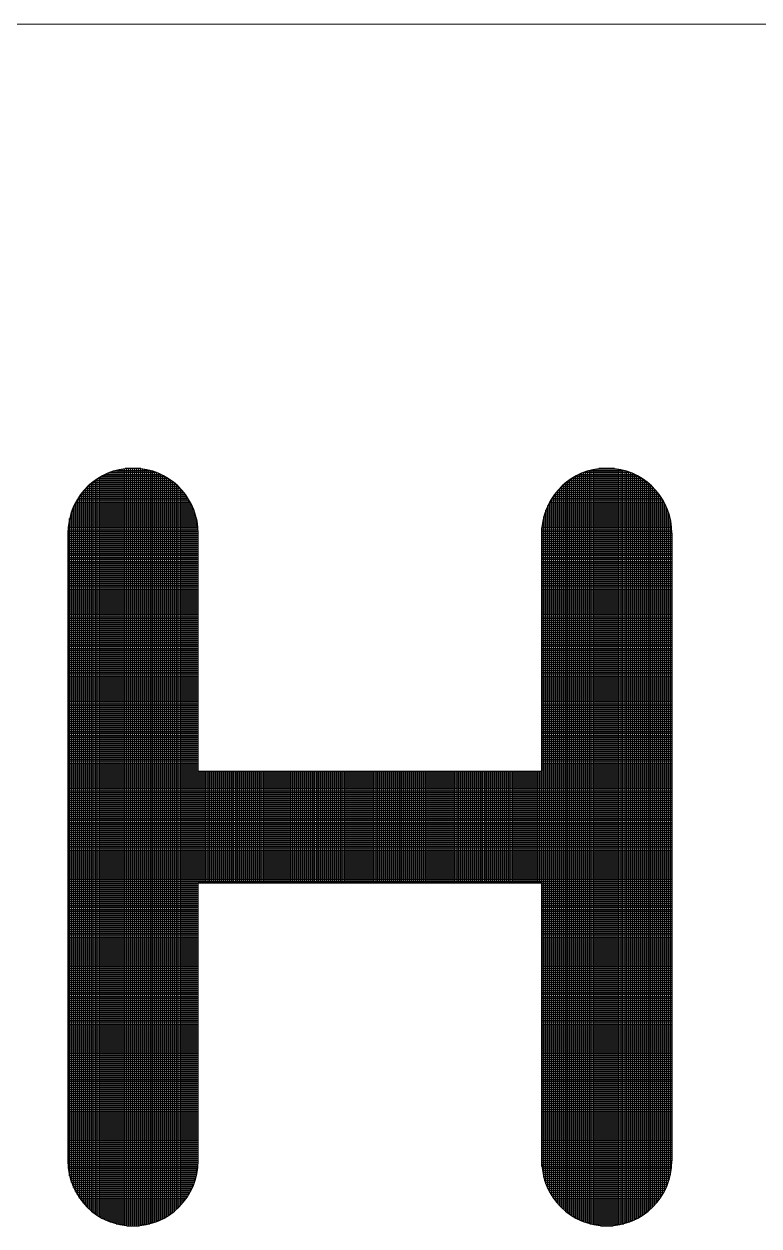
# Model space of a CAD drawing. Header units: inches. Extents: x 1027 to 1868, y 0 to 594.
# Drawn here: x 1709.08 to 1715.54, y 99.49 to 110.04 of the extents above; entities that cross this region are included whole.
import ezdxf

# ---------------------------------------------------------------- set-up
doc = ezdxf.new("R2010")
doc.units = ezdxf.units.IN
doc.header["$MEASUREMENT"] = 0
doc.layers.add('BG 0 -1', color=7, linetype='Continuous')
doc.layers.add('BG ÇÑ±¹Áö¿ª³\xad¹æ±â¼úÁÖ½ÄÈ¸»ç CI', color=7, linetype='Continuous')

msp = doc.modelspace()

# ---------------------------------------------------------------- linework, layer by layer
at = {"layer": 'BG 0 -1', "color": 7, "linetype": 'Continuous', "lineweight": 9}
msp.add_line((1693.637, 110.04), (1842.905, 110.04), dxfattribs=at)
at = {"layer": 'BG ÇÑ±¹Áö¿ª³\xad¹æ±â¼úÁÖ½ÄÈ¸»ç CI', "color": 242, "linetype": 'Continuous', "lineweight": 25, "true_color": 0xd51c29}
for p, q in [((1709.798, 99.54), (1709.798, 106.085)), ((1709.8, 106.086), (1710.284, 106.086)), ((1709.815, 99.532), (1709.815, 106.093)), ((1709.832, 99.525), (1709.832, 106.1)), ((1709.842, 106.104), (1710.242, 106.104)), ((1709.85, 99.519), (1709.85, 106.107)), ((1709.867, 99.513), (1709.867, 106.113)), ((1709.884, 99.508), (1709.884, 106.118)), ((1709.897, 106.121), (1710.187, 106.121)), ((1709.902, 99.503), (1709.902, 106.123)), ((1709.919, 99.499), (1709.919, 106.127)), ((1709.937, 99.495), (1709.937, 106.13)), ((1709.954, 99.492), (1709.954, 106.133)), ((1709.971, 99.49), (1709.971, 106.136)), ((1710.111, 106.136), (1709.973, 106.136)), ((1709.989, 99.488), (1709.989, 106.136)), ((1710.006, 99.487), (1710.006, 106.136)), ((1710.023, 99.486), (1710.023, 106.136)), ((1710.041, 99.485), (1710.041, 106.136)), ((1710.058, 99.486), (1710.058, 106.136)), ((1710.075, 99.486), (1710.075, 106.136)), ((1710.093, 99.488), (1710.093, 106.136)), ((1710.11, 99.49), (1710.11, 106.136)), ((1710.128, 99.492), (1710.128, 106.134)), ((1710.145, 99.495), (1710.145, 106.131)), ((1710.162, 99.498), (1710.162, 106.127)), ((1710.18, 99.502), (1710.18, 106.123)), ((1710.197, 99.507), (1710.197, 106.119)), ((1710.214, 99.512), (1710.214, 106.113)), ((1710.232, 99.518), (1710.232, 106.108)), ((1710.249, 99.524), (1710.249, 106.101)), ((1710.267, 99.531), (1710.267, 106.094)), ((1710.284, 99.539), (1710.284, 106.086)), ((1710.301, 99.548), (1710.301, 106.078)), ((1713.948, 99.547), (1713.948, 106.079)), ((1713.964, 106.086), (1714.447, 106.086)), ((1713.965, 99.538), (1713.965, 106.087)), ((1713.983, 99.531), (1713.983, 106.095)), ((1714, 99.524), (1714, 106.102)), ((1714.005, 106.104), (1714.405, 106.104)), ((1714.017, 99.517), (1714.017, 106.108)), ((1714.035, 99.512), (1714.035, 106.114)), ((1714.052, 99.506), (1714.052, 106.119)), ((1714.06, 106.121), (1714.351, 106.121)), ((1714.069, 99.502), (1714.069, 106.124)), ((1714.087, 99.498), (1714.087, 106.128)), ((1714.104, 99.495), (1714.104, 106.131)), ((1714.121, 99.492), (1714.121, 106.134)), ((1714.274, 106.136), (1714.136, 106.136)), ((1714.139, 99.489), (1714.139, 106.136)), ((1714.156, 99.488), (1714.156, 106.136)), ((1714.174, 99.486), (1714.174, 106.136)), ((1714.191, 99.486), (1714.191, 106.136)), ((1714.208, 99.485), (1714.208, 106.136)), ((1714.226, 99.486), (1714.226, 106.136)), ((1714.243, 99.487), (1714.243, 106.136)), ((1714.26, 99.488), (1714.26, 106.136)), ((1714.278, 99.49), (1714.278, 106.135)), ((1714.295, 99.493), (1714.295, 106.133)), ((1714.312, 99.496), (1714.312, 106.13)), ((1714.33, 99.499), (1714.33, 106.126)), ((1714.347, 99.503), (1714.347, 106.122)), ((1714.365, 99.508), (1714.365, 106.117)), ((1714.382, 99.513), (1714.382, 106.112)), ((1714.399, 99.519), (1714.399, 106.106)), ((1714.417, 99.526), (1714.417, 106.1)), ((1714.434, 99.533), (1714.434, 106.092)), ((1714.451, 99.541), (1714.451, 106.084)), ((1709.641, 99.649), (1709.641, 105.976)), ((1709.648, 105.982), (1710.436, 105.982)), ((1709.659, 99.633), (1709.659, 105.993)), ((1709.667, 106), (1710.417, 106)), ((1709.676, 99.618), (1709.676, 106.008)), ((1709.688, 106.017), (1710.396, 106.017)), ((1709.693, 99.604), (1709.693, 106.022)), ((1709.711, 106.034), (1710.373, 106.034)), ((1709.711, 99.591), (1709.711, 106.034)), ((1709.728, 99.579), (1709.728, 106.046)), ((1709.737, 106.052), (1710.347, 106.052)), ((1709.746, 99.568), (1709.746, 106.057)), ((1709.763, 99.558), (1709.763, 106.067)), ((1709.766, 106.069), (1710.318, 106.069)), ((1709.78, 99.549), (1709.78, 106.077)), ((1710.319, 99.557), (1710.319, 106.069)), ((1710.336, 99.567), (1710.336, 106.059)), ((1710.353, 99.578), (1710.353, 106.048)), ((1710.371, 99.589), (1710.371, 106.036)), ((1710.388, 99.602), (1710.388, 106.023)), ((1710.405, 99.616), (1710.405, 106.01)), ((1710.423, 99.631), (1710.423, 105.995)), ((1710.44, 99.647), (1710.44, 105.979)), ((1713.809, 99.645), (1713.809, 105.98)), ((1713.811, 105.982), (1714.6, 105.982)), ((1713.826, 99.629), (1713.826, 105.996)), ((1713.83, 106), (1714.581, 106)), ((1713.844, 99.614), (1713.844, 106.011)), ((1713.851, 106.017), (1714.56, 106.017)), ((1713.861, 99.601), (1713.861, 106.025)), ((1713.874, 106.034), (1714.536, 106.034)), ((1713.878, 99.588), (1713.878, 106.037)), ((1713.896, 99.576), (1713.896, 106.049)), ((1713.9, 106.052), (1714.511, 106.052)), ((1713.913, 99.566), (1713.913, 106.06)), ((1713.93, 99.556), (1713.93, 106.07)), ((1713.93, 106.069), (1714.481, 106.069)), ((1714.469, 99.55), (1714.469, 106.076)), ((1714.486, 99.559), (1714.486, 106.066)), ((1714.503, 99.569), (1714.503, 106.056)), ((1714.521, 99.58), (1714.521, 106.045)), ((1714.538, 99.592), (1714.538, 106.033)), ((1714.556, 99.605), (1714.556, 106.02)), ((1714.573, 99.619), (1714.573, 106.006)), ((1714.59, 99.634), (1714.59, 105.991)), ((1714.608, 99.651), (1714.608, 105.975)), ((1709.555, 99.758), (1709.555, 105.867)), ((1709.561, 105.878), (1710.523, 105.878)), ((1709.572, 99.731), (1709.572, 105.894)), ((1709.573, 105.895), (1710.511, 105.895)), ((1709.586, 105.913), (1710.498, 105.913)), ((1709.589, 99.708), (1709.589, 105.918)), ((1709.599, 105.93), (1710.485, 105.93)), ((1709.607, 99.686), (1709.607, 105.939)), ((1709.614, 105.948), (1710.47, 105.948)), ((1709.624, 99.667), (1709.624, 105.959)), ((1709.63, 105.965), (1710.454, 105.965)), ((1710.458, 99.664), (1710.458, 105.961)), ((1710.475, 99.683), (1710.475, 105.942)), ((1710.492, 99.705), (1710.492, 105.921)), ((1710.51, 99.728), (1710.51, 105.898)), ((1710.527, 99.754), (1710.527, 105.871)), ((1713.722, 99.751), (1713.722, 105.874)), ((1713.725, 105.878), (1714.686, 105.878)), ((1713.736, 105.895), (1714.674, 105.895)), ((1713.739, 99.725), (1713.739, 105.9)), ((1713.749, 105.913), (1714.662, 105.913)), ((1713.757, 99.702), (1713.757, 105.923)), ((1713.763, 105.93), (1714.648, 105.93)), ((1713.774, 99.682), (1713.774, 105.944)), ((1713.777, 105.948), (1714.633, 105.948)), ((1713.791, 99.662), (1713.791, 105.963)), ((1713.793, 105.965), (1714.617, 105.965)), ((1714.625, 99.669), (1714.625, 105.957)), ((1714.642, 99.688), (1714.642, 105.937)), ((1714.66, 99.71), (1714.66, 105.916)), ((1714.677, 99.734), (1714.677, 105.892)), ((1709.508, 105.774), (1710.576, 105.774)), ((1709.515, 105.791), (1710.569, 105.791)), ((1709.52, 99.824), (1709.52, 105.802)), ((1709.523, 105.809), (1710.561, 105.809)), ((1709.531, 105.826), (1710.553, 105.826)), ((1709.537, 99.788), (1709.537, 105.837)), ((1709.541, 105.843), (1710.543, 105.843)), ((1709.55, 105.861), (1710.534, 105.861)), ((1710.544, 99.784), (1710.544, 105.842)), ((1710.562, 99.818), (1710.562, 105.807)), ((1710.579, 99.86), (1710.579, 105.765)), ((1713.67, 99.856), (1713.67, 105.77)), ((1713.672, 105.774), (1714.739, 105.774)), ((1713.679, 105.791), (1714.732, 105.791)), ((1713.686, 105.809), (1714.724, 105.809)), ((1713.687, 99.815), (1713.687, 105.811)), ((1713.695, 105.826), (1714.716, 105.826)), ((1713.704, 105.843), (1714.707, 105.843)), ((1713.705, 99.781), (1713.705, 105.845)), ((1713.714, 105.861), (1714.697, 105.861)), ((1714.694, 99.761), (1714.694, 105.865)), ((1714.712, 99.791), (1714.712, 105.834)), ((1714.729, 99.827), (1714.729, 105.798)), ((1709.479, 105.67), (1710.605, 105.67)), ((1709.482, 105.687), (1710.602, 105.687)), ((1709.485, 99.926), (1709.485, 105.699)), ((1709.486, 105.704), (1710.598, 105.704)), ((1709.491, 105.722), (1710.593, 105.722)), ((1709.496, 105.739), (1710.588, 105.739)), ((1709.502, 99.867), (1709.502, 105.758)), ((1709.502, 105.757), (1710.582, 105.757)), ((1710.596, 99.916), (1710.596, 105.709)), ((1713.642, 105.67), (1714.768, 105.67)), ((1713.646, 105.687), (1714.765, 105.687)), ((1713.65, 105.704), (1714.761, 105.704)), ((1713.653, 99.91), (1713.653, 105.716)), ((1713.654, 105.722), (1714.756, 105.722)), ((1713.659, 105.739), (1714.751, 105.739)), ((1713.665, 105.757), (1714.745, 105.757)), ((1714.747, 99.872), (1714.747, 105.754)), ((1714.764, 99.934), (1714.764, 105.692)), ((1709.47, 105.583), (1710.614, 105.583)), ((1709.47, 105.568), (1709.47, 100.058)), ((1709.47, 105.566), (1710.614, 105.566)), ((1709.471, 105.6), (1710.613, 105.6)), ((1709.472, 105.618), (1710.612, 105.618)), ((1709.474, 105.635), (1710.61, 105.635)), ((1709.476, 105.652), (1710.608, 105.652)), ((1710.614, 100.036), (1710.614, 105.59)), ((1710.614, 103.475), (1710.614, 105.568)), ((1713.633, 105.583), (1714.777, 105.583)), ((1713.633, 105.568), (1713.633, 103.475)), ((1713.633, 105.566), (1714.778, 105.566)), ((1713.634, 105.6), (1714.777, 105.6)), ((1713.635, 105.618), (1714.775, 105.618)), ((1713.635, 100.008), (1713.635, 105.617)), ((1713.637, 105.635), (1714.774, 105.635)), ((1713.639, 105.652), (1714.771, 105.652)), ((1714.778, 100.058), (1714.778, 105.568)), ((1709.47, 105.548), (1710.614, 105.548)), ((1709.47, 105.531), (1710.614, 105.531)), ((1709.47, 105.513), (1710.614, 105.513)), ((1709.47, 105.496), (1710.614, 105.496)), ((1709.47, 105.479), (1710.614, 105.479)), ((1709.47, 105.461), (1710.614, 105.461)), ((1709.47, 105.444), (1710.614, 105.444)), ((1713.633, 105.548), (1714.778, 105.548)), ((1713.633, 105.531), (1714.778, 105.531)), ((1713.633, 105.513), (1714.778, 105.513)), ((1713.633, 105.496), (1714.778, 105.496)), ((1713.633, 105.479), (1714.778, 105.479)), ((1713.633, 105.461), (1714.778, 105.461)), ((1713.633, 105.444), (1714.778, 105.444)), ((1709.47, 105.427), (1710.614, 105.427)), ((1709.47, 105.409), (1710.614, 105.409)), ((1709.47, 105.392), (1710.614, 105.392)), ((1709.47, 105.375), (1710.614, 105.375)), ((1709.47, 105.357), (1710.614, 105.357)), ((1709.47, 105.34), (1710.614, 105.34)), ((1713.633, 105.427), (1714.778, 105.427)), ((1713.633, 105.409), (1714.778, 105.409)), ((1713.633, 105.392), (1714.778, 105.392)), ((1713.633, 105.375), (1714.778, 105.375)), ((1713.633, 105.357), (1714.778, 105.357)), ((1713.633, 105.34), (1714.778, 105.34)), ((1709.47, 105.322), (1710.614, 105.322)), ((1709.47, 105.305), (1710.614, 105.305)), ((1709.47, 105.288), (1710.614, 105.288)), ((1709.47, 105.27), (1710.614, 105.27)), ((1709.47, 105.253), (1710.614, 105.253)), ((1709.47, 105.236), (1710.614, 105.236)), ((1713.633, 105.322), (1714.778, 105.322)), ((1713.633, 105.305), (1714.778, 105.305)), ((1713.633, 105.288), (1714.778, 105.288)), ((1713.633, 105.27), (1714.778, 105.27)), ((1713.633, 105.253), (1714.778, 105.253)), ((1713.633, 105.236), (1714.778, 105.236)), ((1709.47, 105.218), (1710.614, 105.218)), ((1709.47, 105.201), (1710.614, 105.201)), ((1709.47, 105.184), (1710.614, 105.184)), ((1709.47, 105.166), (1710.614, 105.166)), ((1709.47, 105.149), (1710.614, 105.149)), ((1709.47, 105.131), (1710.614, 105.131)), ((1713.633, 105.218), (1714.778, 105.218)), ((1713.633, 105.201), (1714.778, 105.201)), ((1713.633, 105.184), (1714.778, 105.184)), ((1713.633, 105.166), (1714.778, 105.166)), ((1713.633, 105.149), (1714.778, 105.149)), ((1713.633, 105.131), (1714.778, 105.131)), ((1709.47, 105.114), (1710.614, 105.114)), ((1709.47, 105.097), (1710.614, 105.097)), ((1709.47, 105.079), (1710.614, 105.079)), ((1709.47, 105.062), (1710.614, 105.062)), ((1709.47, 105.045), (1710.614, 105.045)), ((1709.47, 105.027), (1710.614, 105.027)), ((1713.633, 105.114), (1714.778, 105.114)), ((1713.633, 105.097), (1714.778, 105.097)), ((1713.633, 105.079), (1714.778, 105.079)), ((1713.633, 105.062), (1714.778, 105.062)), ((1713.633, 105.045), (1714.778, 105.045)), ((1713.633, 105.027), (1714.778, 105.027)), ((1709.47, 105.01), (1710.614, 105.01)), ((1709.47, 104.993), (1710.614, 104.993)), ((1709.47, 104.975), (1710.614, 104.975)), ((1709.47, 104.958), (1710.614, 104.958)), ((1709.47, 104.94), (1710.614, 104.94)), ((1709.47, 104.923), (1710.614, 104.923)), ((1713.633, 105.01), (1714.778, 105.01)), ((1713.633, 104.993), (1714.778, 104.993)), ((1713.633, 104.975), (1714.778, 104.975)), ((1713.633, 104.958), (1714.778, 104.958)), ((1713.633, 104.94), (1714.778, 104.94)), ((1713.633, 104.923), (1714.778, 104.923)), ((1709.47, 104.906), (1710.614, 104.906)), ((1709.47, 104.888), (1710.614, 104.888)), ((1709.47, 104.871), (1710.614, 104.871)), ((1709.47, 104.854), (1710.614, 104.854)), ((1709.47, 104.836), (1710.614, 104.836)), ((1709.47, 104.819), (1710.614, 104.819)), ((1713.633, 104.906), (1714.778, 104.906)), ((1713.633, 104.888), (1714.778, 104.888)), ((1713.633, 104.871), (1714.778, 104.871)), ((1713.633, 104.854), (1714.778, 104.854)), ((1713.633, 104.836), (1714.778, 104.836)), ((1713.633, 104.819), (1714.778, 104.819)), ((1709.47, 104.801), (1710.614, 104.801)), ((1709.47, 104.784), (1710.614, 104.784)), ((1709.47, 104.767), (1710.614, 104.767)), ((1709.47, 104.749), (1710.614, 104.749)), ((1709.47, 104.732), (1710.614, 104.732)), ((1709.47, 104.715), (1710.614, 104.715)), ((1713.633, 104.801), (1714.778, 104.801)), ((1713.633, 104.784), (1714.778, 104.784)), ((1713.633, 104.767), (1714.778, 104.767)), ((1713.633, 104.749), (1714.778, 104.749)), ((1713.633, 104.732), (1714.778, 104.732)), ((1713.633, 104.715), (1714.778, 104.715)), ((1709.47, 104.697), (1710.614, 104.697)), ((1709.47, 104.68), (1710.614, 104.68)), ((1709.47, 104.663), (1710.614, 104.663)), ((1709.47, 104.645), (1710.614, 104.645)), ((1709.47, 104.628), (1710.614, 104.628)), ((1709.47, 104.61), (1710.614, 104.61)), ((1713.633, 104.697), (1714.778, 104.697)), ((1713.633, 104.68), (1714.778, 104.68)), ((1713.633, 104.663), (1714.778, 104.663)), ((1713.633, 104.645), (1714.778, 104.645)), ((1713.633, 104.628), (1714.778, 104.628)), ((1713.633, 104.61), (1714.778, 104.61)), ((1709.47, 104.593), (1710.614, 104.593)), ((1709.47, 104.576), (1710.614, 104.576)), ((1709.47, 104.558), (1710.614, 104.558)), ((1709.47, 104.541), (1710.614, 104.541)), ((1709.47, 104.524), (1710.614, 104.524)), ((1709.47, 104.506), (1710.614, 104.506)), ((1713.633, 104.593), (1714.778, 104.593)), ((1713.633, 104.576), (1714.778, 104.576)), ((1713.633, 104.558), (1714.778, 104.558)), ((1713.633, 104.541), (1714.778, 104.541)), ((1713.633, 104.524), (1714.778, 104.524)), ((1713.633, 104.506), (1714.778, 104.506)), ((1709.47, 104.489), (1710.614, 104.489)), ((1709.47, 104.472), (1710.614, 104.472)), ((1709.47, 104.454), (1710.614, 104.454)), ((1709.47, 104.437), (1710.614, 104.437)), ((1709.47, 104.419), (1710.614, 104.419)), ((1709.47, 104.402), (1710.614, 104.402)), ((1713.633, 104.489), (1714.778, 104.489)), ((1713.633, 104.472), (1714.778, 104.472)), ((1713.633, 104.454), (1714.778, 104.454)), ((1713.633, 104.437), (1714.778, 104.437)), ((1713.633, 104.419), (1714.778, 104.419)), ((1713.633, 104.402), (1714.778, 104.402)), ((1709.47, 104.385), (1710.614, 104.385)), ((1709.47, 104.367), (1710.614, 104.367)), ((1709.47, 104.35), (1710.614, 104.35)), ((1709.47, 104.333), (1710.614, 104.333)), ((1709.47, 104.315), (1710.614, 104.315)), ((1709.47, 104.298), (1710.614, 104.298)), ((1713.633, 104.385), (1714.778, 104.385)), ((1713.633, 104.367), (1714.778, 104.367)), ((1713.633, 104.35), (1714.778, 104.35)), ((1713.633, 104.333), (1714.778, 104.333)), ((1713.633, 104.315), (1714.778, 104.315)), ((1713.633, 104.298), (1714.778, 104.298)), ((1709.47, 104.281), (1710.614, 104.281)), ((1709.47, 104.263), (1710.614, 104.263)), ((1709.47, 104.246), (1710.614, 104.246)), ((1709.47, 104.228), (1710.614, 104.228)), ((1709.47, 104.211), (1710.614, 104.211)), ((1709.47, 104.194), (1710.614, 104.194)), ((1713.633, 104.281), (1714.778, 104.281)), ((1713.633, 104.263), (1714.778, 104.263)), ((1713.633, 104.246), (1714.778, 104.246)), ((1713.633, 104.228), (1714.778, 104.228)), ((1713.633, 104.211), (1714.778, 104.211)), ((1713.633, 104.194), (1714.778, 104.194)), ((1709.47, 104.176), (1710.614, 104.176)), ((1709.47, 104.159), (1710.614, 104.159)), ((1709.47, 104.142), (1710.614, 104.142)), ((1709.47, 104.124), (1710.614, 104.124)), ((1709.47, 104.107), (1710.614, 104.107)), ((1709.47, 104.09), (1710.614, 104.09)), ((1709.47, 104.072), (1710.614, 104.072)), ((1713.633, 104.176), (1714.778, 104.176)), ((1713.633, 104.159), (1714.778, 104.159)), ((1713.633, 104.142), (1714.778, 104.142)), ((1713.633, 104.124), (1714.778, 104.124)), ((1713.633, 104.107), (1714.778, 104.107)), ((1713.633, 104.09), (1714.778, 104.09)), ((1713.633, 104.072), (1714.778, 104.072)), ((1709.47, 104.055), (1710.614, 104.055)), ((1709.47, 104.037), (1710.614, 104.037)), ((1709.47, 104.02), (1710.614, 104.02)), ((1709.47, 104.003), (1710.614, 104.003)), ((1709.47, 103.985), (1710.614, 103.985)), ((1709.47, 103.968), (1710.614, 103.968)), ((1713.633, 104.055), (1714.778, 104.055)), ((1713.633, 104.037), (1714.778, 104.037)), ((1713.633, 104.02), (1714.778, 104.02)), ((1713.633, 104.003), (1714.778, 104.003)), ((1713.633, 103.985), (1714.778, 103.985)), ((1713.633, 103.968), (1714.778, 103.968)), ((1709.47, 103.951), (1710.614, 103.951)), ((1709.47, 103.933), (1710.614, 103.933)), ((1709.47, 103.916), (1710.614, 103.916)), ((1709.47, 103.899), (1710.614, 103.899)), ((1709.47, 103.881), (1710.614, 103.881)), ((1709.47, 103.864), (1710.614, 103.864)), ((1713.633, 103.951), (1714.778, 103.951)), ((1713.633, 103.933), (1714.778, 103.933)), ((1713.633, 103.916), (1714.778, 103.916)), ((1713.633, 103.899), (1714.778, 103.899)), ((1713.633, 103.881), (1714.778, 103.881)), ((1713.633, 103.864), (1714.778, 103.864)), ((1709.47, 103.846), (1710.614, 103.846)), ((1709.47, 103.829), (1710.614, 103.829)), ((1709.47, 103.812), (1710.614, 103.812)), ((1709.47, 103.794), (1710.614, 103.794)), ((1709.47, 103.777), (1710.614, 103.777)), ((1709.47, 103.76), (1710.614, 103.76)), ((1713.633, 103.846), (1714.778, 103.846)), ((1713.633, 103.829), (1714.778, 103.829)), ((1713.633, 103.812), (1714.778, 103.812)), ((1713.633, 103.794), (1714.778, 103.794)), ((1713.633, 103.777), (1714.778, 103.777)), ((1713.633, 103.76), (1714.778, 103.76)), ((1709.47, 103.742), (1710.614, 103.742)), ((1709.47, 103.725), (1710.614, 103.725)), ((1709.47, 103.708), (1710.614, 103.708)), ((1709.47, 103.69), (1710.614, 103.69)), ((1709.47, 103.673), (1710.614, 103.673)), ((1709.47, 103.655), (1710.614, 103.655)), ((1713.633, 103.742), (1714.778, 103.742)), ((1713.633, 103.725), (1714.778, 103.725)), ((1713.633, 103.708), (1714.778, 103.708)), ((1713.633, 103.69), (1714.778, 103.69)), ((1713.633, 103.673), (1714.778, 103.673)), ((1713.633, 103.655), (1714.778, 103.655)), ((1709.47, 103.638), (1710.614, 103.638)), ((1709.47, 103.621), (1710.614, 103.621)), ((1709.47, 103.603), (1710.614, 103.603)), ((1709.47, 103.586), (1710.614, 103.586)), ((1709.47, 103.569), (1710.614, 103.569)), ((1709.47, 103.551), (1710.614, 103.551)), ((1713.633, 103.638), (1714.778, 103.638)), ((1713.633, 103.621), (1714.778, 103.621)), ((1713.633, 103.603), (1714.778, 103.603)), ((1713.633, 103.586), (1714.778, 103.586)), ((1713.633, 103.569), (1714.778, 103.569)), ((1713.633, 103.551), (1714.778, 103.551)), ((1709.47, 103.534), (1710.614, 103.534)), ((1709.47, 103.517), (1710.614, 103.517)), ((1709.47, 103.499), (1710.614, 103.499)), ((1709.47, 103.482), (1710.614, 103.482)), ((1709.47, 103.464), (1714.778, 103.464)), ((1709.47, 103.447), (1714.778, 103.447)), ((1713.633, 103.475), (1710.614, 103.475)), ((1710.631, 102.499), (1710.631, 103.475)), ((1710.649, 102.499), (1710.649, 103.475)), ((1710.666, 102.499), (1710.666, 103.475)), ((1710.683, 102.499), (1710.683, 103.475)), ((1710.701, 102.499), (1710.701, 103.475)), ((1710.718, 102.499), (1710.718, 103.475)), ((1710.735, 102.499), (1710.735, 103.475)), ((1710.753, 102.499), (1710.753, 103.475)), ((1710.77, 102.499), (1710.77, 103.475)), ((1710.787, 102.499), (1710.787, 103.475)), ((1710.805, 102.499), (1710.805, 103.475)), ((1710.822, 102.499), (1710.822, 103.475)), ((1710.84, 102.499), (1710.84, 103.475)), ((1710.857, 102.499), (1710.857, 103.475)), ((1710.874, 102.499), (1710.874, 103.475)), ((1710.892, 102.499), (1710.892, 103.475)), ((1710.909, 102.499), (1710.909, 103.475)), ((1710.926, 102.499), (1710.926, 103.475)), ((1710.944, 102.499), (1710.944, 103.475)), ((1710.961, 102.499), (1710.961, 103.475)), ((1710.978, 102.499), (1710.978, 103.475)), ((1710.996, 102.499), (1710.996, 103.475)), ((1711.013, 102.499), (1711.013, 103.475)), ((1711.031, 102.499), (1711.031, 103.475)), ((1711.048, 102.499), (1711.048, 103.475)), ((1711.065, 102.499), (1711.065, 103.475)), ((1711.083, 102.499), (1711.083, 103.475)), ((1711.1, 102.499), (1711.1, 103.475)), ((1711.117, 102.499), (1711.117, 103.475)), ((1711.135, 102.499), (1711.135, 103.475)), ((1711.152, 102.499), (1711.152, 103.475)), ((1711.169, 102.499), (1711.169, 103.475)), ((1711.187, 102.499), (1711.187, 103.475)), ((1711.204, 102.499), (1711.204, 103.475)), ((1711.222, 102.499), (1711.222, 103.475)), ((1711.239, 102.499), (1711.239, 103.475)), ((1711.256, 102.499), (1711.256, 103.475)), ((1711.274, 102.499), (1711.274, 103.475)), ((1711.291, 102.499), (1711.291, 103.475)), ((1711.308, 102.499), (1711.308, 103.475)), ((1711.326, 102.499), (1711.326, 103.475)), ((1711.343, 102.499), (1711.343, 103.475)), ((1711.36, 102.499), (1711.36, 103.475)), ((1711.378, 102.499), (1711.378, 103.475)), ((1711.395, 102.499), (1711.395, 103.475)), ((1711.413, 102.499), (1711.413, 103.475)), ((1711.43, 102.499), (1711.43, 103.475)), ((1711.447, 102.499), (1711.447, 103.475)), ((1711.465, 102.499), (1711.465, 103.475)), ((1711.482, 102.499), (1711.482, 103.475)), ((1711.499, 102.499), (1711.499, 103.475)), ((1711.517, 102.499), (1711.517, 103.475)), ((1711.534, 102.499), (1711.534, 103.475)), ((1711.551, 102.499), (1711.551, 103.475)), ((1711.569, 102.499), (1711.569, 103.475)), ((1711.586, 102.499), (1711.586, 103.475)), ((1711.604, 102.499), (1711.604, 103.475)), ((1711.621, 102.499), (1711.621, 103.475)), ((1711.638, 102.499), (1711.638, 103.475)), ((1711.656, 102.499), (1711.656, 103.475)), ((1711.673, 102.499), (1711.673, 103.475)), ((1711.69, 102.499), (1711.69, 103.475)), ((1711.708, 102.499), (1711.708, 103.475)), ((1711.725, 102.499), (1711.725, 103.475)), ((1711.742, 102.499), (1711.742, 103.475)), ((1711.76, 102.499), (1711.76, 103.475)), ((1711.777, 102.499), (1711.777, 103.475)), ((1711.795, 102.499), (1711.795, 103.475)), ((1711.812, 102.499), (1711.812, 103.475)), ((1711.829, 102.499), (1711.829, 103.475)), ((1711.847, 102.499), (1711.847, 103.475)), ((1711.864, 102.499), (1711.864, 103.475)), ((1711.881, 102.499), (1711.881, 103.475)), ((1711.899, 102.499), (1711.899, 103.475)), ((1711.916, 102.499), (1711.916, 103.475)), ((1711.933, 102.499), (1711.933, 103.475)), ((1711.951, 102.499), (1711.951, 103.475)), ((1711.968, 102.499), (1711.968, 103.475)), ((1711.986, 102.499), (1711.986, 103.475)), ((1712.003, 102.499), (1712.003, 103.475)), ((1712.02, 102.499), (1712.02, 103.475)), ((1712.038, 102.499), (1712.038, 103.475)), ((1712.055, 102.499), (1712.055, 103.475)), ((1712.072, 102.499), (1712.072, 103.475)), ((1712.09, 102.499), (1712.09, 103.475)), ((1712.107, 102.499), (1712.107, 103.475)), ((1712.125, 102.499), (1712.125, 103.475)), ((1712.142, 102.499), (1712.142, 103.475)), ((1712.159, 102.499), (1712.159, 103.475)), ((1712.177, 102.499), (1712.177, 103.475)), ((1712.194, 102.499), (1712.194, 103.475)), ((1712.211, 102.499), (1712.211, 103.475)), ((1712.229, 102.499), (1712.229, 103.475)), ((1712.246, 102.499), (1712.246, 103.475)), ((1712.263, 102.499), (1712.263, 103.475)), ((1712.281, 102.499), (1712.281, 103.475)), ((1712.298, 102.499), (1712.298, 103.475)), ((1712.316, 102.499), (1712.316, 103.475)), ((1712.333, 102.499), (1712.333, 103.475)), ((1712.35, 102.499), (1712.35, 103.475)), ((1712.368, 102.499), (1712.368, 103.475)), ((1712.385, 102.499), (1712.385, 103.475)), ((1712.402, 102.499), (1712.402, 103.475)), ((1712.42, 102.499), (1712.42, 103.475)), ((1712.437, 102.499), (1712.437, 103.475)), ((1712.454, 102.499), (1712.454, 103.475)), ((1712.472, 102.499), (1712.472, 103.475)), ((1712.489, 102.499), (1712.489, 103.475)), ((1712.507, 102.499), (1712.507, 103.475)), ((1712.524, 102.499), (1712.524, 103.475)), ((1712.541, 102.499), (1712.541, 103.475)), ((1712.559, 102.499), (1712.559, 103.475)), ((1712.576, 102.499), (1712.576, 103.475)), ((1712.593, 102.499), (1712.593, 103.475)), ((1712.611, 102.499), (1712.611, 103.475)), ((1712.628, 102.499), (1712.628, 103.475)), ((1712.645, 102.499), (1712.645, 103.475)), ((1712.663, 102.499), (1712.663, 103.475)), ((1712.68, 102.499), (1712.68, 103.475)), ((1712.698, 102.499), (1712.698, 103.475)), ((1712.715, 102.499), (1712.715, 103.475)), ((1712.732, 102.499), (1712.732, 103.475)), ((1712.75, 102.499), (1712.75, 103.475)), ((1712.767, 102.499), (1712.767, 103.475)), ((1712.784, 102.499), (1712.784, 103.475)), ((1712.802, 102.499), (1712.802, 103.475)), ((1712.819, 102.499), (1712.819, 103.475)), ((1712.836, 102.499), (1712.836, 103.475)), ((1712.854, 102.499), (1712.854, 103.475)), ((1712.871, 102.499), (1712.871, 103.475)), ((1712.889, 102.499), (1712.889, 103.475)), ((1712.906, 102.499), (1712.906, 103.475)), ((1712.923, 102.499), (1712.923, 103.475)), ((1712.941, 102.499), (1712.941, 103.475)), ((1712.958, 102.499), (1712.958, 103.475)), ((1712.975, 102.499), (1712.975, 103.475)), ((1712.993, 102.499), (1712.993, 103.475)), ((1713.01, 102.499), (1713.01, 103.475)), ((1713.027, 102.499), (1713.027, 103.475)), ((1713.045, 102.499), (1713.045, 103.475)), ((1713.062, 102.499), (1713.062, 103.475)), ((1713.08, 102.499), (1713.08, 103.475)), ((1713.097, 102.499), (1713.097, 103.475)), ((1713.114, 102.499), (1713.114, 103.475)), ((1713.132, 102.499), (1713.132, 103.475)), ((1713.149, 102.499), (1713.149, 103.475)), ((1713.166, 102.499), (1713.166, 103.475)), ((1713.184, 102.499), (1713.184, 103.475)), ((1713.201, 102.499), (1713.201, 103.475)), ((1713.218, 102.499), (1713.218, 103.475)), ((1713.236, 102.499), (1713.236, 103.475)), ((1713.253, 102.499), (1713.253, 103.475)), ((1713.271, 102.499), (1713.271, 103.475)), ((1713.288, 102.499), (1713.288, 103.475)), ((1713.305, 102.499), (1713.305, 103.475)), ((1713.323, 102.499), (1713.323, 103.475)), ((1713.34, 102.499), (1713.34, 103.475)), ((1713.357, 102.499), (1713.357, 103.475)), ((1713.375, 102.499), (1713.375, 103.475)), ((1713.392, 102.499), (1713.392, 103.475)), ((1713.409, 102.499), (1713.409, 103.475)), ((1713.427, 102.499), (1713.427, 103.475)), ((1713.444, 102.499), (1713.444, 103.475)), ((1713.462, 102.499), (1713.462, 103.475)), ((1713.479, 102.499), (1713.479, 103.475)), ((1713.496, 102.499), (1713.496, 103.475)), ((1713.514, 102.499), (1713.514, 103.475)), ((1713.531, 102.499), (1713.531, 103.475)), ((1713.548, 102.499), (1713.548, 103.475)), ((1713.566, 102.499), (1713.566, 103.475)), ((1713.583, 102.499), (1713.583, 103.475)), ((1713.6, 102.499), (1713.6, 103.475)), ((1713.618, 102.499), (1713.618, 103.475)), ((1713.633, 103.534), (1714.778, 103.534)), ((1713.633, 103.517), (1714.778, 103.517)), ((1713.633, 103.499), (1714.778, 103.499)), ((1713.633, 103.482), (1714.778, 103.482)), ((1709.47, 103.43), (1714.778, 103.43)), ((1709.47, 103.412), (1714.778, 103.412)), ((1709.47, 103.395), (1714.778, 103.395)), ((1709.47, 103.378), (1714.778, 103.378)), ((1709.47, 103.36), (1714.778, 103.36)), ((1709.47, 103.343), (1714.778, 103.343)), ((1709.47, 103.326), (1714.778, 103.326)), ((1709.47, 103.308), (1714.778, 103.308)), ((1709.47, 103.291), (1714.778, 103.291)), ((1709.47, 103.273), (1714.778, 103.273)), ((1709.47, 103.256), (1714.778, 103.256)), ((1709.47, 103.239), (1714.778, 103.239)), ((1709.47, 103.221), (1714.778, 103.221)), ((1709.47, 103.204), (1714.778, 103.204)), ((1709.47, 103.187), (1714.778, 103.187)), ((1709.47, 103.169), (1714.778, 103.169)), ((1709.47, 103.152), (1714.778, 103.152)), ((1709.47, 103.135), (1714.778, 103.135)), ((1709.47, 103.117), (1714.778, 103.117)), ((1709.47, 103.1), (1714.778, 103.1)), ((1709.47, 103.082), (1714.778, 103.082)), ((1709.47, 103.065), (1714.778, 103.065)), ((1709.47, 103.048), (1714.778, 103.048)), ((1709.47, 103.03), (1714.778, 103.03)), ((1709.47, 103.013), (1714.778, 103.013)), ((1709.47, 102.996), (1714.778, 102.996)), ((1709.47, 102.978), (1714.778, 102.978)), ((1709.47, 102.961), (1714.778, 102.961)), ((1709.47, 102.943), (1714.778, 102.943)), ((1709.47, 102.926), (1714.778, 102.926)), ((1709.47, 102.909), (1714.778, 102.909)), ((1709.47, 102.891), (1714.778, 102.891)), ((1709.47, 102.874), (1714.778, 102.874)), ((1709.47, 102.857), (1714.778, 102.857)), ((1709.47, 102.839), (1714.778, 102.839)), ((1709.47, 102.822), (1714.778, 102.822)), ((1709.47, 102.805), (1714.778, 102.805)), ((1709.47, 102.787), (1714.778, 102.787)), ((1709.47, 102.77), (1714.778, 102.77)), ((1709.47, 102.752), (1714.778, 102.752)), ((1709.47, 102.735), (1714.778, 102.735)), ((1709.47, 102.718), (1714.778, 102.718)), ((1709.47, 102.7), (1714.778, 102.7)), ((1709.47, 102.683), (1714.778, 102.683)), ((1709.47, 102.666), (1714.778, 102.666)), ((1709.47, 102.648), (1714.778, 102.648)), ((1709.47, 102.631), (1714.778, 102.631)), ((1709.47, 102.614), (1714.778, 102.614)), ((1709.47, 102.596), (1714.778, 102.596)), ((1709.47, 102.579), (1714.778, 102.579)), ((1709.47, 102.561), (1714.778, 102.561)), ((1709.47, 102.544), (1714.778, 102.544)), ((1709.47, 102.527), (1714.778, 102.527)), ((1709.47, 102.509), (1714.778, 102.509)), ((1709.47, 102.492), (1710.614, 102.492)), ((1710.614, 100.058), (1710.614, 102.499)), ((1710.614, 102.499), (1713.633, 102.499)), ((1713.633, 102.499), (1713.633, 100.058)), ((1713.633, 102.492), (1714.778, 102.492)), ((1709.47, 102.475), (1710.614, 102.475)), ((1709.47, 102.457), (1710.614, 102.457)), ((1709.47, 102.44), (1710.614, 102.44)), ((1709.47, 102.423), (1710.614, 102.423)), ((1709.47, 102.405), (1710.614, 102.405)), ((1709.47, 102.388), (1710.614, 102.388)), ((1713.633, 102.475), (1714.778, 102.475)), ((1713.633, 102.457), (1714.778, 102.457)), ((1713.633, 102.44), (1714.778, 102.44)), ((1713.633, 102.423), (1714.778, 102.423)), ((1713.633, 102.405), (1714.778, 102.405)), ((1713.633, 102.388), (1714.778, 102.388)), ((1709.47, 102.37), (1710.614, 102.37)), ((1709.47, 102.353), (1710.614, 102.353)), ((1709.47, 102.336), (1710.614, 102.336)), ((1709.47, 102.318), (1710.614, 102.318)), ((1709.47, 102.301), (1710.614, 102.301)), ((1709.47, 102.284), (1710.614, 102.284)), ((1713.633, 102.37), (1714.778, 102.37)), ((1713.633, 102.353), (1714.778, 102.353)), ((1713.633, 102.336), (1714.778, 102.336)), ((1713.633, 102.318), (1714.778, 102.318)), ((1713.633, 102.301), (1714.778, 102.301)), ((1713.633, 102.284), (1714.778, 102.284)), ((1709.47, 102.266), (1710.614, 102.266)), ((1709.47, 102.249), (1710.614, 102.249)), ((1709.47, 102.232), (1710.614, 102.232)), ((1709.47, 102.214), (1710.614, 102.214)), ((1709.47, 102.197), (1710.614, 102.197)), ((1709.47, 102.179), (1710.614, 102.179)), ((1713.633, 102.266), (1714.778, 102.266)), ((1713.633, 102.249), (1714.778, 102.249)), ((1713.633, 102.232), (1714.778, 102.232)), ((1713.633, 102.214), (1714.778, 102.214)), ((1713.633, 102.197), (1714.778, 102.197)), ((1713.633, 102.179), (1714.778, 102.179)), ((1709.47, 102.162), (1710.614, 102.162)), ((1709.47, 102.145), (1710.614, 102.145)), ((1709.47, 102.127), (1710.614, 102.127)), ((1709.47, 102.11), (1710.614, 102.11)), ((1709.47, 102.093), (1710.614, 102.093)), ((1709.47, 102.075), (1710.614, 102.075)), ((1713.633, 102.162), (1714.778, 102.162)), ((1713.633, 102.145), (1714.778, 102.145)), ((1713.633, 102.127), (1714.778, 102.127)), ((1713.633, 102.11), (1714.778, 102.11)), ((1713.633, 102.093), (1714.778, 102.093)), ((1713.633, 102.075), (1714.778, 102.075)), ((1709.47, 102.058), (1710.614, 102.058)), ((1709.47, 102.041), (1710.614, 102.041)), ((1709.47, 102.023), (1710.614, 102.023)), ((1709.47, 102.006), (1710.614, 102.006)), ((1709.47, 101.988), (1710.614, 101.988)), ((1709.47, 101.971), (1710.614, 101.971)), ((1713.633, 102.058), (1714.778, 102.058)), ((1713.633, 102.041), (1714.778, 102.041)), ((1713.633, 102.023), (1714.778, 102.023)), ((1713.633, 102.006), (1714.778, 102.006)), ((1713.633, 101.988), (1714.778, 101.988)), ((1713.633, 101.971), (1714.778, 101.971)), ((1709.47, 101.954), (1710.614, 101.954)), ((1709.47, 101.936), (1710.614, 101.936)), ((1709.47, 101.919), (1710.614, 101.919)), ((1709.47, 101.902), (1710.614, 101.902)), ((1709.47, 101.884), (1710.614, 101.884)), ((1709.47, 101.867), (1710.614, 101.867)), ((1713.633, 101.954), (1714.778, 101.954)), ((1713.633, 101.936), (1714.778, 101.936)), ((1713.633, 101.919), (1714.778, 101.919)), ((1713.633, 101.902), (1714.778, 101.902)), ((1713.633, 101.884), (1714.778, 101.884)), ((1713.633, 101.867), (1714.778, 101.867)), ((1709.47, 101.85), (1710.614, 101.85)), ((1709.47, 101.832), (1710.614, 101.832)), ((1709.47, 101.815), (1710.614, 101.815)), ((1709.47, 101.797), (1710.614, 101.797)), ((1709.47, 101.78), (1710.614, 101.78)), ((1709.47, 101.763), (1710.614, 101.763)), ((1713.633, 101.85), (1714.778, 101.85)), ((1713.633, 101.832), (1714.778, 101.832)), ((1713.633, 101.815), (1714.778, 101.815)), ((1713.633, 101.797), (1714.778, 101.797)), ((1713.633, 101.78), (1714.778, 101.78)), ((1713.633, 101.763), (1714.778, 101.763)), ((1709.47, 101.745), (1710.614, 101.745)), ((1709.47, 101.728), (1710.614, 101.728)), ((1709.47, 101.711), (1710.614, 101.711)), ((1709.47, 101.693), (1710.614, 101.693)), ((1709.47, 101.676), (1710.614, 101.676)), ((1709.47, 101.659), (1710.614, 101.659)), ((1713.633, 101.745), (1714.778, 101.745)), ((1713.633, 101.728), (1714.778, 101.728)), ((1713.633, 101.711), (1714.778, 101.711)), ((1713.633, 101.693), (1714.778, 101.693)), ((1713.633, 101.676), (1714.778, 101.676)), ((1713.633, 101.659), (1714.778, 101.659)), ((1709.47, 101.641), (1710.614, 101.641)), ((1709.47, 101.624), (1710.614, 101.624)), ((1709.47, 101.606), (1710.614, 101.606)), ((1709.47, 101.589), (1710.614, 101.589)), ((1709.47, 101.572), (1710.614, 101.572)), ((1709.47, 101.554), (1710.614, 101.554)), ((1713.633, 101.641), (1714.778, 101.641)), ((1713.633, 101.624), (1714.778, 101.624)), ((1713.633, 101.606), (1714.778, 101.606)), ((1713.633, 101.589), (1714.778, 101.589)), ((1713.633, 101.572), (1714.778, 101.572)), ((1713.633, 101.554), (1714.778, 101.554)), ((1709.47, 101.537), (1710.614, 101.537)), ((1709.47, 101.52), (1710.614, 101.52)), ((1709.47, 101.502), (1710.614, 101.502)), ((1709.47, 101.485), (1710.614, 101.485)), ((1709.47, 101.468), (1710.614, 101.468)), ((1709.47, 101.45), (1710.614, 101.45)), ((1713.633, 101.537), (1714.778, 101.537)), ((1713.633, 101.52), (1714.778, 101.52)), ((1713.633, 101.502), (1714.778, 101.502)), ((1713.633, 101.485), (1714.778, 101.485)), ((1713.633, 101.468), (1714.778, 101.468)), ((1713.633, 101.45), (1714.778, 101.45)), ((1709.47, 101.433), (1710.614, 101.433)), ((1709.47, 101.415), (1710.614, 101.415)), ((1709.47, 101.398), (1710.614, 101.398)), ((1709.47, 101.381), (1710.614, 101.381)), ((1709.47, 101.363), (1710.614, 101.363)), ((1709.47, 101.346), (1710.614, 101.346)), ((1709.47, 101.329), (1710.614, 101.329)), ((1713.633, 101.433), (1714.778, 101.433)), ((1713.633, 101.415), (1714.778, 101.415)), ((1713.633, 101.398), (1714.778, 101.398)), ((1713.633, 101.381), (1714.778, 101.381)), ((1713.633, 101.363), (1714.778, 101.363)), ((1713.633, 101.346), (1714.778, 101.346)), ((1713.633, 101.329), (1714.778, 101.329)), ((1709.47, 101.311), (1710.614, 101.311)), ((1709.47, 101.294), (1710.614, 101.294)), ((1709.47, 101.277), (1710.614, 101.277)), ((1709.47, 101.259), (1710.614, 101.259)), ((1709.47, 101.242), (1710.614, 101.242)), ((1709.47, 101.224), (1710.614, 101.224)), ((1713.633, 101.311), (1714.778, 101.311)), ((1713.633, 101.294), (1714.778, 101.294)), ((1713.633, 101.277), (1714.778, 101.277)), ((1713.633, 101.259), (1714.778, 101.259)), ((1713.633, 101.242), (1714.778, 101.242)), ((1713.633, 101.224), (1714.778, 101.224)), ((1709.47, 101.207), (1710.614, 101.207)), ((1709.47, 101.19), (1710.614, 101.19)), ((1709.47, 101.172), (1710.614, 101.172)), ((1709.47, 101.155), (1710.614, 101.155)), ((1709.47, 101.138), (1710.614, 101.138)), ((1709.47, 101.12), (1710.614, 101.12)), ((1713.633, 101.207), (1714.778, 101.207)), ((1713.633, 101.19), (1714.778, 101.19)), ((1713.633, 101.172), (1714.778, 101.172)), ((1713.633, 101.155), (1714.778, 101.155)), ((1713.633, 101.138), (1714.778, 101.138)), ((1713.633, 101.12), (1714.778, 101.12)), ((1709.47, 101.103), (1710.614, 101.103)), ((1709.47, 101.085), (1710.614, 101.085)), ((1709.47, 101.068), (1710.614, 101.068)), ((1709.47, 101.051), (1710.614, 101.051)), ((1709.47, 101.033), (1710.614, 101.033)), ((1709.47, 101.016), (1710.614, 101.016)), ((1713.633, 101.103), (1714.778, 101.103)), ((1713.633, 101.085), (1714.778, 101.085)), ((1713.633, 101.068), (1714.778, 101.068)), ((1713.633, 101.051), (1714.778, 101.051)), ((1713.633, 101.033), (1714.778, 101.033)), ((1713.633, 101.016), (1714.778, 101.016)), ((1709.47, 100.999), (1710.614, 100.999)), ((1709.47, 100.981), (1710.614, 100.981)), ((1709.47, 100.964), (1710.614, 100.964)), ((1709.47, 100.947), (1710.614, 100.947)), ((1709.47, 100.929), (1710.614, 100.929)), ((1709.47, 100.912), (1710.614, 100.912)), ((1713.633, 100.999), (1714.778, 100.999)), ((1713.633, 100.981), (1714.778, 100.981)), ((1713.633, 100.964), (1714.778, 100.964)), ((1713.633, 100.947), (1714.778, 100.947)), ((1713.633, 100.929), (1714.778, 100.929)), ((1713.633, 100.912), (1714.778, 100.912)), ((1709.47, 100.894), (1710.614, 100.894)), ((1709.47, 100.877), (1710.614, 100.877)), ((1709.47, 100.86), (1710.614, 100.86)), ((1709.47, 100.842), (1710.614, 100.842)), ((1709.47, 100.825), (1710.614, 100.825)), ((1709.47, 100.808), (1710.614, 100.808)), ((1713.633, 100.894), (1714.778, 100.894)), ((1713.633, 100.877), (1714.778, 100.877)), ((1713.633, 100.86), (1714.778, 100.86)), ((1713.633, 100.842), (1714.778, 100.842)), ((1713.633, 100.825), (1714.778, 100.825)), ((1713.633, 100.808), (1714.778, 100.808)), ((1709.47, 100.79), (1710.614, 100.79)), ((1709.47, 100.773), (1710.614, 100.773)), ((1709.47, 100.756), (1710.614, 100.756)), ((1709.47, 100.738), (1710.614, 100.738)), ((1709.47, 100.721), (1710.614, 100.721)), ((1709.47, 100.703), (1710.614, 100.703)), ((1713.633, 100.79), (1714.778, 100.79)), ((1713.633, 100.773), (1714.778, 100.773)), ((1713.633, 100.756), (1714.778, 100.756)), ((1713.633, 100.738), (1714.778, 100.738)), ((1713.633, 100.721), (1714.778, 100.721)), ((1713.633, 100.703), (1714.778, 100.703)), ((1709.47, 100.686), (1710.614, 100.686)), ((1709.47, 100.669), (1710.614, 100.669)), ((1709.47, 100.651), (1710.614, 100.651)), ((1709.47, 100.634), (1710.614, 100.634)), ((1709.47, 100.617), (1710.614, 100.617)), ((1709.47, 100.599), (1710.614, 100.599)), ((1713.633, 100.686), (1714.778, 100.686)), ((1713.633, 100.669), (1714.778, 100.669)), ((1713.633, 100.651), (1714.778, 100.651)), ((1713.633, 100.634), (1714.778, 100.634)), ((1713.633, 100.617), (1714.778, 100.617)), ((1713.633, 100.599), (1714.778, 100.599)), ((1709.47, 100.582), (1710.614, 100.582)), ((1709.47, 100.565), (1710.614, 100.565)), ((1709.47, 100.547), (1710.614, 100.547)), ((1709.47, 100.53), (1710.614, 100.53)), ((1709.47, 100.512), (1710.614, 100.512)), ((1709.47, 100.495), (1710.614, 100.495)), ((1713.633, 100.582), (1714.778, 100.582)), ((1713.633, 100.565), (1714.778, 100.565)), ((1713.633, 100.547), (1714.778, 100.547)), ((1713.633, 100.53), (1714.778, 100.53)), ((1713.633, 100.512), (1714.778, 100.512)), ((1713.633, 100.495), (1714.778, 100.495)), ((1709.47, 100.478), (1710.614, 100.478)), ((1709.47, 100.46), (1710.614, 100.46)), ((1709.47, 100.443), (1710.614, 100.443)), ((1709.47, 100.426), (1710.614, 100.426)), ((1709.47, 100.408), (1710.614, 100.408)), ((1709.47, 100.391), (1710.614, 100.391)), ((1713.633, 100.478), (1714.778, 100.478)), ((1713.633, 100.46), (1714.778, 100.46)), ((1713.633, 100.443), (1714.778, 100.443)), ((1713.633, 100.426), (1714.778, 100.426)), ((1713.633, 100.408), (1714.778, 100.408)), ((1713.633, 100.391), (1714.778, 100.391)), ((1709.47, 100.374), (1710.614, 100.374)), ((1709.47, 100.356), (1710.614, 100.356)), ((1709.47, 100.339), (1710.614, 100.339)), ((1709.47, 100.321), (1710.614, 100.321)), ((1709.47, 100.304), (1710.614, 100.304)), ((1709.47, 100.287), (1710.614, 100.287)), ((1713.633, 100.374), (1714.778, 100.374)), ((1713.633, 100.356), (1714.778, 100.356)), ((1713.633, 100.339), (1714.778, 100.339)), ((1713.633, 100.321), (1714.778, 100.321)), ((1713.633, 100.304), (1714.778, 100.304)), ((1713.633, 100.287), (1714.778, 100.287)), ((1709.47, 100.269), (1710.614, 100.269)), ((1709.47, 100.252), (1710.614, 100.252)), ((1709.47, 100.235), (1710.614, 100.235)), ((1709.47, 100.217), (1710.614, 100.217)), ((1709.47, 100.2), (1710.614, 100.2)), ((1709.47, 100.183), (1710.614, 100.183)), ((1713.633, 100.269), (1714.778, 100.269)), ((1713.633, 100.252), (1714.778, 100.252)), ((1713.633, 100.235), (1714.778, 100.235)), ((1713.633, 100.217), (1714.778, 100.217)), ((1713.633, 100.2), (1714.778, 100.2)), ((1713.633, 100.183), (1714.778, 100.183)), ((1709.47, 100.165), (1710.614, 100.165)), ((1709.47, 100.148), (1710.614, 100.148)), ((1709.47, 100.13), (1710.614, 100.13)), ((1709.47, 100.113), (1710.614, 100.113)), ((1709.47, 100.096), (1710.614, 100.096)), ((1709.47, 100.078), (1710.614, 100.078)), ((1709.47, 100.061), (1710.614, 100.061)), ((1713.633, 100.165), (1714.778, 100.165)), ((1713.633, 100.148), (1714.778, 100.148)), ((1713.633, 100.13), (1714.778, 100.13)), ((1713.633, 100.113), (1714.778, 100.113)), ((1713.633, 100.096), (1714.778, 100.096)), ((1713.633, 100.078), (1714.778, 100.078)), ((1713.633, 100.061), (1714.778, 100.061)), ((1709.47, 100.044), (1710.614, 100.044)), ((1709.471, 100.026), (1710.613, 100.026)), ((1709.472, 100.009), (1710.612, 100.009)), ((1709.474, 99.992), (1710.61, 99.992)), ((1709.476, 99.974), (1710.608, 99.974)), ((1709.479, 99.957), (1710.605, 99.957)), ((1713.633, 100.044), (1714.777, 100.044)), ((1713.634, 100.026), (1714.777, 100.026)), ((1713.635, 100.009), (1714.775, 100.009)), ((1713.637, 99.992), (1714.774, 99.992)), ((1713.639, 99.974), (1714.771, 99.974)), ((1713.642, 99.957), (1714.769, 99.957)), ((1709.482, 99.939), (1710.602, 99.939)), ((1709.486, 99.922), (1710.598, 99.922)), ((1709.491, 99.905), (1710.593, 99.905)), ((1709.496, 99.887), (1710.588, 99.887)), ((1709.501, 99.87), (1710.583, 99.87)), ((1709.508, 99.853), (1710.576, 99.853)), ((1713.645, 99.939), (1714.765, 99.939)), ((1713.649, 99.922), (1714.761, 99.922)), ((1713.654, 99.905), (1714.757, 99.905)), ((1713.659, 99.887), (1714.752, 99.887)), ((1713.665, 99.87), (1714.746, 99.87)), ((1713.671, 99.853), (1714.74, 99.853)), ((1709.515, 99.835), (1710.569, 99.835)), ((1709.522, 99.818), (1710.562, 99.818)), ((1709.531, 99.801), (1710.553, 99.801)), ((1709.54, 99.783), (1710.544, 99.783)), ((1709.55, 99.766), (1710.534, 99.766)), ((1709.561, 99.748), (1710.523, 99.748)), ((1713.678, 99.835), (1714.733, 99.835)), ((1713.686, 99.818), (1714.725, 99.818)), ((1713.694, 99.801), (1714.716, 99.801)), ((1713.703, 99.783), (1714.707, 99.783)), ((1713.713, 99.766), (1714.697, 99.766)), ((1713.724, 99.748), (1714.687, 99.748)), ((1709.572, 99.731), (1710.512, 99.731)), ((1709.585, 99.714), (1710.499, 99.714)), ((1709.598, 99.696), (1710.486, 99.696)), ((1709.613, 99.679), (1710.471, 99.679)), ((1709.629, 99.662), (1710.455, 99.662)), ((1709.646, 99.644), (1710.438, 99.644)), ((1713.735, 99.731), (1714.675, 99.731)), ((1713.748, 99.714), (1714.663, 99.714)), ((1713.762, 99.696), (1714.649, 99.696)), ((1713.776, 99.679), (1714.634, 99.679)), ((1713.792, 99.662), (1714.618, 99.662)), ((1713.81, 99.644), (1714.601, 99.644)), ((1709.665, 99.627), (1710.419, 99.627)), ((1709.686, 99.61), (1710.398, 99.61)), ((1709.709, 99.592), (1710.375, 99.592)), ((1709.735, 99.575), (1710.349, 99.575)), ((1709.764, 99.557), (1710.32, 99.557)), ((1709.798, 99.54), (1710.286, 99.54)), ((1713.829, 99.627), (1714.582, 99.627)), ((1713.85, 99.61), (1714.561, 99.61)), ((1713.873, 99.592), (1714.538, 99.592)), ((1713.898, 99.575), (1714.512, 99.575)), ((1713.928, 99.557), (1714.483, 99.557)), ((1713.961, 99.54), (1714.449, 99.54)), ((1709.839, 99.523), (1710.245, 99.523)), ((1709.893, 99.505), (1710.191, 99.505)), ((1709.989, 99.488), (1710.095, 99.488)), ((1714.002, 99.523), (1714.408, 99.523)), ((1714.056, 99.505), (1714.355, 99.505)), ((1714.152, 99.488), (1714.259, 99.488))]:
    msp.add_line(p, q, dxfattribs=at)
for centre, start, end in [((1710.042, 105.568), 96.9382, 180), ((1710.042, 105.568), 0, 83.0618), ((1714.205, 105.568), 96.9382, 180), ((1714.205, 105.568), 0, 83.0618), ((1710.042, 100.058), 180, 0), ((1714.205, 100.058), 180, 0)]:
    msp.add_arc(centre, 0.572, start, end, dxfattribs=at)

doc.saveas('drawing.dxf')
